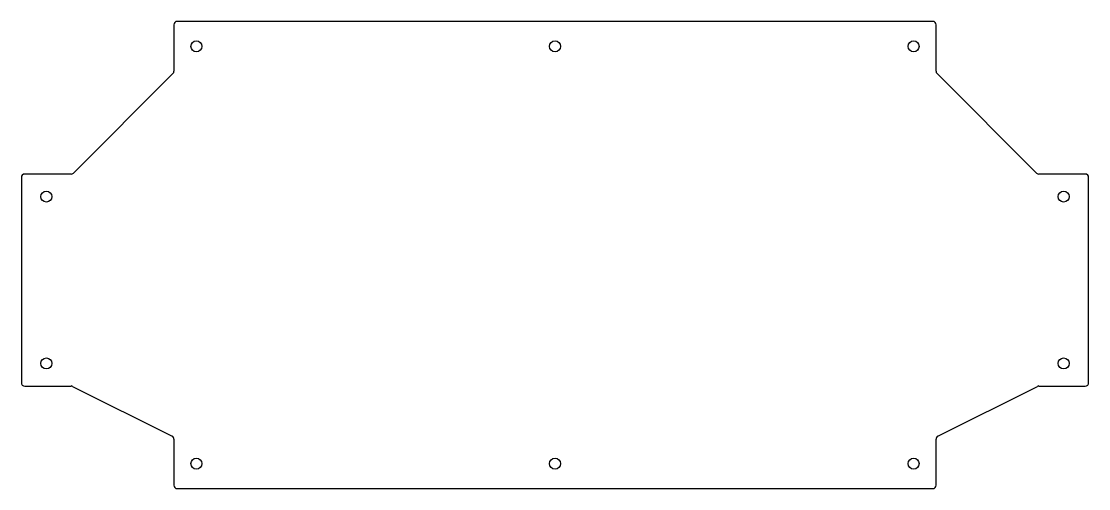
# Model space of a CAD drawing. Header units: inches. Extents: x -12.6 to 12.6, y -5.5 to 5.5.
import ezdxf

# ---------------------------------------------------------------- set-up
doc = ezdxf.new("R2010")
doc.units = ezdxf.units.IN
doc.layers.add('CUTOUTS', color=1, linetype='CONTINUOUS')
doc.layers.add('PERIMETER', color=5, linetype='CONTINUOUS')

msp = doc.modelspace()

# ---------------------------------------------------------------- linework, layer by layer
at = {"layer": 'CUTOUTS'}
for centre in [(-8.465, 4.921), (0, 4.921), (8.465, 4.921), (-12.008, 1.378), (12.008, 1.378), (-12.008, -2.559), (12.008, -2.559), (-8.465, -4.921), (0, -4.921), (8.465, -4.921)]:
    msp.add_circle(centre, 0.13, dxfattribs=at)
at = {"layer": 'PERIMETER'}
for p, q in [((-8.996, 5.433), (-8.996, 4.339)), ((8.917, 5.512), (-8.917, 5.512)), ((8.996, 4.339), (8.996, 5.433)), ((-9.019, 4.283), (-11.37, 1.933)), ((11.37, 1.933), (9.019, 4.283)), ((-12.598, 1.831), (-12.598, -3.012)), ((-11.425, 1.909), (-12.52, 1.909)), ((12.52, 1.909), (11.425, 1.909)), ((12.598, -3.012), (12.598, 1.831)), ((-12.52, -3.091), (-11.422, -3.091)), ((-11.387, -3.099), (-9.04, -4.272)), ((9.04, -4.272), (11.387, -3.099)), ((11.422, -3.091), (12.52, -3.091)), ((-8.996, -4.343), (-8.996, -5.433)), ((8.996, -5.433), (8.996, -4.343)), ((-8.917, -5.512), (8.917, -5.512))]:
    msp.add_line(p, q, dxfattribs=at)
for centre, start, end in [((-8.917, 5.433), 90, 180), ((8.917, 5.433), 0, 90), ((-9.075, 4.339), -45, 0), ((9.075, 4.339), 180, 225), ((-12.52, 1.831), 90, 180), ((-11.425, 1.988), 270, 315), ((11.425, 1.988), 225, 270), ((12.52, 1.831), 0, 90), ((-12.52, -3.012), 180, 270), ((12.52, -3.012), 270, 360), ((-11.422, -3.169), 63.4349, 90), ((11.422, -3.169), 90, 116.5651), ((-9.075, -4.343), 0, 63.4349), ((9.075, -4.343), 116.5651, 180), ((-8.917, -5.433), 180, 270), ((8.917, -5.433), -90, 0)]:
    msp.add_arc(centre, 0.0787, start, end, dxfattribs=at)

doc.saveas('drawing.dxf')
